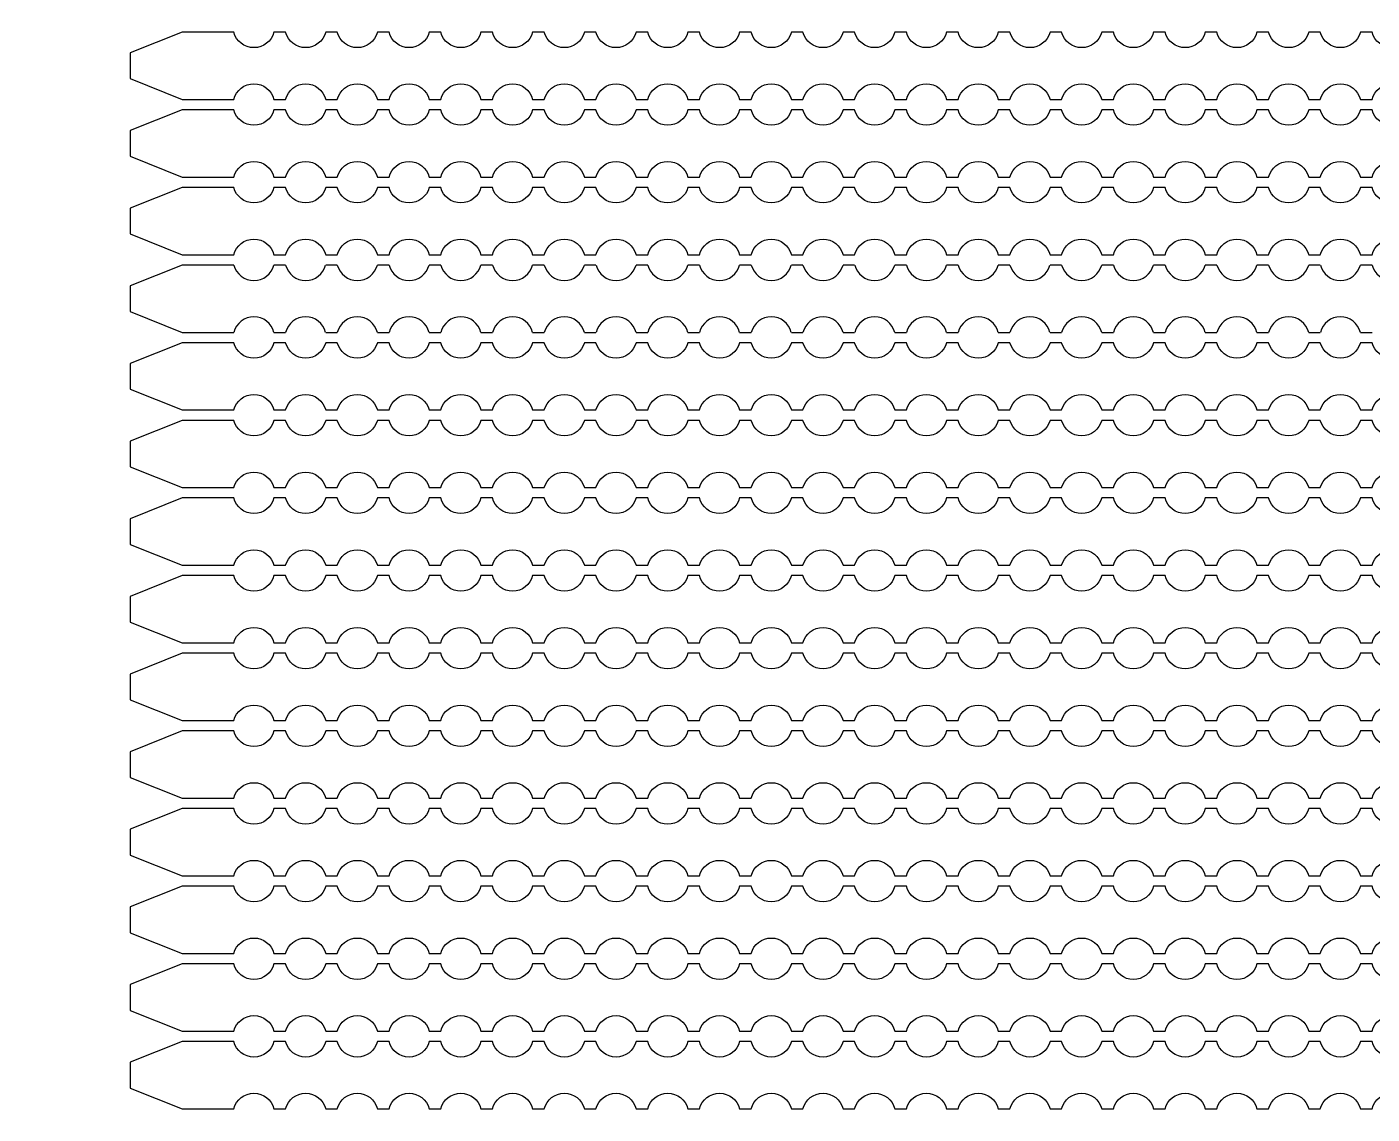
# Model space of a CAD drawing. Extents: x 4056 to 105656, y 4120 to 105720.
# Drawn here: x 55258 to 56558, y 49634 to 50684 of the extents above; entities that cross this region are included whole.
import ezdxf

# ---------------------------------------------------------------- set-up
doc = ezdxf.new("R2010")
doc.units = 13
doc.header["$MEASUREMENT"] = 0
doc.layers.add('Main Layer', color=7, linetype='Continuous', lineweight=0)

msp = doc.modelspace()

# ---------------------------------------------------------------- linework, layer by layer
for p, q in [((55407.7, 50453.9), (55357.7, 50433.9)), ((55457.7, 50453.9), (55407.7, 50453.9)), ((55407.7, 50453.9), (55407.7, 50453.9)), ((55507.7, 50453.9), (55496.5, 50453.9)), ((55557.7, 50453.9), (55546.5, 50453.9)), ((55607.7, 50453.9), (55596.5, 50453.9)), ((55657.7, 50453.9), (55646.5, 50453.9)), ((55707.7, 50453.9), (55696.5, 50453.9)), ((55757.7, 50453.9), (55746.5, 50453.9)), ((55807.7, 50453.9), (55796.5, 50453.9)), ((55857.7, 50453.9), (55846.5, 50453.9)), ((55907.7, 50453.9), (55896.5, 50453.9)), ((55957.7, 50453.9), (55946.5, 50453.9)), ((56007.7, 50453.9), (55996.5, 50453.9)), ((56057.7, 50453.9), (56046.5, 50453.9)), ((56107.7, 50453.9), (56096.5, 50453.9)), ((56157.7, 50453.9), (56146.5, 50453.9)), ((56207.7, 50453.9), (56196.5, 50453.9)), ((56257.7, 50453.9), (56246.5, 50453.9)), ((56307.7, 50453.9), (56296.5, 50453.9)), ((56357.7, 50453.9), (56346.5, 50453.9)), ((56407.7, 50453.9), (56396.5, 50453.9)), ((56457.7, 50453.9), (56446.5, 50453.9)), ((56507.7, 50453.9), (56496.5, 50453.9)), ((56557.7, 50453.9), (56546.5, 50453.9)), ((55357.7, 50433.9), (55357.7, 50408.9)), ((55357.7, 50408.9), (55407.7, 50388.9)), ((55407.7, 50388.9), (55457.7, 50388.9)), ((55496.5, 50388.9), (55507.7, 50388.9)), ((55546.5, 50388.9), (55557.7, 50388.9)), ((55596.5, 50388.9), (55607.7, 50388.9)), ((55646.5, 50388.9), (55657.7, 50388.9)), ((55696.5, 50388.9), (55707.7, 50388.9)), ((55746.5, 50388.9), (55757.7, 50388.9)), ((55796.5, 50388.9), (55807.7, 50388.9)), ((55846.5, 50388.9), (55857.7, 50388.9)), ((55896.5, 50388.9), (55907.7, 50388.9)), ((55946.5, 50388.9), (55957.7, 50388.9)), ((55996.5, 50388.9), (56007.7, 50388.9)), ((56046.5, 50388.9), (56057.7, 50388.9)), ((56096.5, 50388.9), (56107.7, 50388.9)), ((56146.5, 50388.9), (56157.7, 50388.9)), ((56196.5, 50388.9), (56207.7, 50388.9)), ((56246.5, 50388.9), (56257.7, 50388.9)), ((56296.5, 50388.9), (56307.7, 50388.9)), ((56346.5, 50388.9), (56357.7, 50388.9)), ((56396.5, 50388.9), (56407.7, 50388.9)), ((56446.5, 50388.9), (56457.7, 50388.9)), ((56496.5, 50388.9), (56507.7, 50388.9)), ((56546.5, 50388.9), (56557.7, 50388.9))]:
    msp.add_line(p, q)
for points in [[(56596.5, 50678.9, -0.774597), (56557.7, 50678.9), (56546.5, 50678.9, -0.774597), (56507.7, 50678.9), (56496.5, 50678.9, -0.774597), (56457.7, 50678.9), (56446.5, 50678.9, -0.774597), (56407.7, 50678.9), (56396.5, 50678.9, -0.774597), (56357.7, 50678.9), (56346.5, 50678.9, -0.774597), (56307.7, 50678.9), (56296.5, 50678.9, -0.774597), (56257.7, 50678.9), (56246.5, 50678.9, -0.774597), (56207.7, 50678.9), (56196.5, 50678.9, -0.774597), (56157.7, 50678.9), (56146.5, 50678.9, -0.774597), (56107.7, 50678.9), (56096.5, 50678.9, -0.774597), (56057.7, 50678.9), (56046.5, 50678.9, -0.774597), (56007.7, 50678.9), (55996.5, 50678.9, -0.774597), (55957.7, 50678.9), (55946.5, 50678.9, -0.774597), (55907.7, 50678.9), (55896.5, 50678.9, -0.774597), (55857.7, 50678.9), (55846.5, 50678.9, -0.774597), (55807.7, 50678.9), (55796.5, 50678.9, -0.774597), (55757.7, 50678.9), (55746.5, 50678.9, -0.774597), (55707.7, 50678.9), (55696.5, 50678.9, -0.774597), (55657.7, 50678.9), (55646.5, 50678.9, -0.774597), (55607.7, 50678.9), (55596.5, 50678.9, -0.774597), (55557.7, 50678.9), (55546.5, 50678.9, -0.774597), (55507.7, 50678.9), (55496.5, 50678.9, -0.774597), (55457.7, 50678.9), (55407.7, 50678.9), (55407.7, 50678.9), (55357.7, 50658.9), (55357.7, 50633.9), (55407.7, 50613.9), (55457.7, 50613.9, -0.774597), (55496.5, 50613.9), (55507.7, 50613.9, -0.774597), (55546.5, 50613.9), (55557.7, 50613.9, -0.774597), (55596.5, 50613.9), (55607.7, 50613.9, -0.774597), (55646.5, 50613.9), (55657.7, 50613.9, -0.774597), (55696.5, 50613.9), (55707.7, 50613.9, -0.774597), (55746.5, 50613.9), (55757.7, 50613.9, -0.774597), (55796.5, 50613.9), (55807.7, 50613.9, -0.774597), (55846.5, 50613.9), (55857.7, 50613.9, -0.774597), (55896.5, 50613.9), (55907.7, 50613.9, -0.774597), (55946.5, 50613.9), (55957.7, 50613.9, -0.774597), (55996.5, 50613.9), (56007.7, 50613.9, -0.774597), (56046.5, 50613.9), (56057.7, 50613.9, -0.774597), (56096.5, 50613.9), (56107.7, 50613.9, -0.774597), (56146.5, 50613.9), (56157.7, 50613.9, -0.774597), (56196.5, 50613.9), (56207.7, 50613.9, -0.774597), (56246.5, 50613.9), (56257.7, 50613.9, -0.774597), (56296.5, 50613.9), (56307.7, 50613.9, -0.774597), (56346.5, 50613.9), (56357.7, 50613.9, -0.774597), (56396.5, 50613.9), (56407.7, 50613.9, -0.774597), (56446.5, 50613.9), (56457.7, 50613.9, -0.774597), (56496.5, 50613.9), (56507.7, 50613.9, -0.774597), (56546.5, 50613.9), (56557.7, 50613.9, -0.774597), (56596.5, 50613.9)], [(56596.5, 50603.9, -0.774597), (56557.7, 50603.9), (56546.5, 50603.9, -0.774597), (56507.7, 50603.9), (56496.5, 50603.9, -0.774597), (56457.7, 50603.9), (56446.5, 50603.9, -0.774597), (56407.7, 50603.9), (56396.5, 50603.9, -0.774597), (56357.7, 50603.9), (56346.5, 50603.9, -0.774597), (56307.7, 50603.9), (56296.5, 50603.9, -0.774597), (56257.7, 50603.9), (56246.5, 50603.9, -0.774597), (56207.7, 50603.9), (56196.5, 50603.9, -0.774597), (56157.7, 50603.9), (56146.5, 50603.9, -0.774597), (56107.7, 50603.9), (56096.5, 50603.9, -0.774597), (56057.7, 50603.9), (56046.5, 50603.9, -0.774597), (56007.7, 50603.9), (55996.5, 50603.9, -0.774597), (55957.7, 50603.9), (55946.5, 50603.9, -0.774597), (55907.7, 50603.9), (55896.5, 50603.9, -0.774597), (55857.7, 50603.9), (55846.5, 50603.9, -0.774597), (55807.7, 50603.9), (55796.5, 50603.9, -0.774597), (55757.7, 50603.9), (55746.5, 50603.9, -0.774597), (55707.7, 50603.9), (55696.5, 50603.9, -0.774597), (55657.7, 50603.9), (55646.5, 50603.9, -0.774597), (55607.7, 50603.9), (55596.5, 50603.9, -0.774597), (55557.7, 50603.9), (55546.5, 50603.9, -0.774597), (55507.7, 50603.9), (55496.5, 50603.9, -0.774597), (55457.7, 50603.9), (55407.7, 50603.9), (55407.7, 50603.9), (55357.7, 50583.9), (55357.7, 50558.9), (55407.7, 50538.9), (55457.7, 50538.9, -0.774597), (55496.5, 50538.9), (55507.7, 50538.9, -0.774597), (55546.5, 50538.9), (55557.7, 50538.9, -0.774597), (55596.5, 50538.9), (55607.7, 50538.9, -0.774597), (55646.5, 50538.9), (55657.7, 50538.9, -0.774597), (55696.5, 50538.9), (55707.7, 50538.9, -0.774597), (55746.5, 50538.9), (55757.7, 50538.9, -0.774597), (55796.5, 50538.9), (55807.7, 50538.9, -0.774597), (55846.5, 50538.9), (55857.7, 50538.9, -0.774597), (55896.5, 50538.9), (55907.7, 50538.9, -0.774597), (55946.5, 50538.9), (55957.7, 50538.9, -0.774597), (55996.5, 50538.9), (56007.7, 50538.9, -0.774597), (56046.5, 50538.9), (56057.7, 50538.9, -0.774597), (56096.5, 50538.9), (56107.7, 50538.9, -0.774597), (56146.5, 50538.9), (56157.7, 50538.9, -0.774597), (56196.5, 50538.9), (56207.7, 50538.9, -0.774597), (56246.5, 50538.9), (56257.7, 50538.9, -0.774597), (56296.5, 50538.9), (56307.7, 50538.9, -0.774597), (56346.5, 50538.9), (56357.7, 50538.9, -0.774597), (56396.5, 50538.9), (56407.7, 50538.9, -0.774597), (56446.5, 50538.9), (56457.7, 50538.9, -0.774597), (56496.5, 50538.9), (56507.7, 50538.9, -0.774597), (56546.5, 50538.9), (56557.7, 50538.9, -0.774597), (56596.5, 50538.9)], [(56596.5, 50528.9, -0.774597), (56557.7, 50528.9), (56546.5, 50528.9, -0.774597), (56507.7, 50528.9), (56496.5, 50528.9, -0.774597), (56457.7, 50528.9), (56446.5, 50528.9, -0.774597), (56407.7, 50528.9), (56396.5, 50528.9, -0.774597), (56357.7, 50528.9), (56346.5, 50528.9, -0.774597), (56307.7, 50528.9), (56296.5, 50528.9, -0.774597), (56257.7, 50528.9), (56246.5, 50528.9, -0.774597), (56207.7, 50528.9), (56196.5, 50528.9, -0.774597), (56157.7, 50528.9), (56146.5, 50528.9, -0.774597), (56107.7, 50528.9), (56096.5, 50528.9, -0.774597), (56057.7, 50528.9), (56046.5, 50528.9, -0.774597), (56007.7, 50528.9), (55996.5, 50528.9, -0.774597), (55957.7, 50528.9), (55946.5, 50528.9, -0.774597), (55907.7, 50528.9), (55896.5, 50528.9, -0.774597), (55857.7, 50528.9), (55846.5, 50528.9, -0.774597), (55807.7, 50528.9), (55796.5, 50528.9, -0.774597), (55757.7, 50528.9), (55746.5, 50528.9, -0.774597), (55707.7, 50528.9), (55696.5, 50528.9, -0.774597), (55657.7, 50528.9), (55646.5, 50528.9, -0.774597), (55607.7, 50528.9), (55596.5, 50528.9, -0.774597), (55557.7, 50528.9), (55546.5, 50528.9, -0.774597), (55507.7, 50528.9), (55496.5, 50528.9, -0.774597), (55457.7, 50528.9), (55407.7, 50528.9), (55407.7, 50528.9), (55357.7, 50508.9), (55357.7, 50483.9), (55407.7, 50463.9), (55457.7, 50463.9, -0.774597), (55496.5, 50463.9), (55507.7, 50463.9, -0.774597), (55546.5, 50463.9), (55557.7, 50463.9, -0.774597), (55596.5, 50463.9), (55607.7, 50463.9, -0.774597), (55646.5, 50463.9), (55657.7, 50463.9, -0.774597), (55696.5, 50463.9), (55707.7, 50463.9, -0.774597), (55746.5, 50463.9), (55757.7, 50463.9, -0.774597), (55796.5, 50463.9), (55807.7, 50463.9, -0.774597), (55846.5, 50463.9), (55857.7, 50463.9, -0.774597), (55896.5, 50463.9), (55907.7, 50463.9, -0.774597), (55946.5, 50463.9), (55957.7, 50463.9, -0.774597), (55996.5, 50463.9), (56007.7, 50463.9, -0.774597), (56046.5, 50463.9), (56057.7, 50463.9, -0.774597), (56096.5, 50463.9), (56107.7, 50463.9, -0.774597), (56146.5, 50463.9), (56157.7, 50463.9, -0.774597), (56196.5, 50463.9), (56207.7, 50463.9, -0.774597), (56246.5, 50463.9), (56257.7, 50463.9, -0.774597), (56296.5, 50463.9), (56307.7, 50463.9, -0.774597), (56346.5, 50463.9), (56357.7, 50463.9, -0.774597), (56396.5, 50463.9), (56407.7, 50463.9, -0.774597), (56446.5, 50463.9), (56457.7, 50463.9, -0.774597), (56496.5, 50463.9), (56507.7, 50463.9, -0.774597), (56546.5, 50463.9), (56557.7, 50463.9, -0.774597), (56596.5, 50463.9)], [(56596.5, 50378.9, -0.774597), (56557.7, 50378.9), (56546.5, 50378.9, -0.774597), (56507.7, 50378.9), (56496.5, 50378.9, -0.774597), (56457.7, 50378.9), (56446.5, 50378.9, -0.774597), (56407.7, 50378.9), (56396.5, 50378.9, -0.774597), (56357.7, 50378.9), (56346.5, 50378.9, -0.774597), (56307.7, 50378.9), (56296.5, 50378.9, -0.774597), (56257.7, 50378.9), (56246.5, 50378.9, -0.774597), (56207.7, 50378.9), (56196.5, 50378.9, -0.774597), (56157.7, 50378.9), (56146.5, 50378.9, -0.774597), (56107.7, 50378.9), (56096.5, 50378.9, -0.774597), (56057.7, 50378.9), (56046.5, 50378.9, -0.774597), (56007.7, 50378.9), (55996.5, 50378.9, -0.774597), (55957.7, 50378.9), (55946.5, 50378.9, -0.774597), (55907.7, 50378.9), (55896.5, 50378.9, -0.774597), (55857.7, 50378.9), (55846.5, 50378.9, -0.774597), (55807.7, 50378.9), (55796.5, 50378.9, -0.774597), (55757.7, 50378.9), (55746.5, 50378.9, -0.774597), (55707.7, 50378.9), (55696.5, 50378.9, -0.774597), (55657.7, 50378.9), (55646.5, 50378.9, -0.774597), (55607.7, 50378.9), (55596.5, 50378.9, -0.774597), (55557.7, 50378.9), (55546.5, 50378.9, -0.774597), (55507.7, 50378.9), (55496.5, 50378.9, -0.774597), (55457.7, 50378.9), (55407.7, 50378.9), (55407.7, 50378.9), (55357.7, 50358.9), (55357.7, 50333.9), (55407.7, 50313.9), (55457.7, 50313.9, -0.774597), (55496.5, 50313.9), (55507.7, 50313.9, -0.774597), (55546.5, 50313.9), (55557.7, 50313.9, -0.774597), (55596.5, 50313.9), (55607.7, 50313.9, -0.774597), (55646.5, 50313.9), (55657.7, 50313.9, -0.774597), (55696.5, 50313.9), (55707.7, 50313.9, -0.774597), (55746.5, 50313.9), (55757.7, 50313.9, -0.774597), (55796.5, 50313.9), (55807.7, 50313.9, -0.774597), (55846.5, 50313.9), (55857.7, 50313.9, -0.774597), (55896.5, 50313.9), (55907.7, 50313.9, -0.774597), (55946.5, 50313.9), (55957.7, 50313.9, -0.774597), (55996.5, 50313.9), (56007.7, 50313.9, -0.774597), (56046.5, 50313.9), (56057.7, 50313.9, -0.774597), (56096.5, 50313.9), (56107.7, 50313.9, -0.774597), (56146.5, 50313.9), (56157.7, 50313.9, -0.774597), (56196.5, 50313.9), (56207.7, 50313.9, -0.774597), (56246.5, 50313.9), (56257.7, 50313.9, -0.774597), (56296.5, 50313.9), (56307.7, 50313.9, -0.774597), (56346.5, 50313.9), (56357.7, 50313.9, -0.774597), (56396.5, 50313.9), (56407.7, 50313.9, -0.774597), (56446.5, 50313.9), (56457.7, 50313.9, -0.774597), (56496.5, 50313.9), (56507.7, 50313.9, -0.774597), (56546.5, 50313.9), (56557.7, 50313.9, -0.774597), (56596.5, 50313.9)], [(56596.5, 50303.9, -0.774597), (56557.7, 50303.9), (56546.5, 50303.9, -0.774597), (56507.7, 50303.9), (56496.5, 50303.9, -0.774597), (56457.7, 50303.9), (56446.5, 50303.9, -0.774597), (56407.7, 50303.9), (56396.5, 50303.9, -0.774597), (56357.7, 50303.9), (56346.5, 50303.9, -0.774597), (56307.7, 50303.9), (56296.5, 50303.9, -0.774597), (56257.7, 50303.9), (56246.5, 50303.9, -0.774597), (56207.7, 50303.9), (56196.5, 50303.9, -0.774597), (56157.7, 50303.9), (56146.5, 50303.9, -0.774597), (56107.7, 50303.9), (56096.5, 50303.9, -0.774597), (56057.7, 50303.9), (56046.5, 50303.9, -0.774597), (56007.7, 50303.9), (55996.5, 50303.9, -0.774597), (55957.7, 50303.9), (55946.5, 50303.9, -0.774597), (55907.7, 50303.9), (55896.5, 50303.9, -0.774597), (55857.7, 50303.9), (55846.5, 50303.9, -0.774597), (55807.7, 50303.9), (55796.5, 50303.9, -0.774597), (55757.7, 50303.9), (55746.5, 50303.9, -0.774597), (55707.7, 50303.9), (55696.5, 50303.9, -0.774597), (55657.7, 50303.9), (55646.5, 50303.9, -0.774597), (55607.7, 50303.9), (55596.5, 50303.9, -0.774597), (55557.7, 50303.9), (55546.5, 50303.9, -0.774597), (55507.7, 50303.9), (55496.5, 50303.9, -0.774597), (55457.7, 50303.9), (55407.7, 50303.9), (55407.7, 50303.9), (55357.7, 50283.9), (55357.7, 50258.9), (55407.7, 50238.9), (55457.7, 50238.9, -0.774597), (55496.5, 50238.9), (55507.7, 50238.9, -0.774597), (55546.5, 50238.9), (55557.7, 50238.9, -0.774597), (55596.5, 50238.9), (55607.7, 50238.9, -0.774597), (55646.5, 50238.9), (55657.7, 50238.9, -0.774597), (55696.5, 50238.9), (55707.7, 50238.9, -0.774597), (55746.5, 50238.9), (55757.7, 50238.9, -0.774597), (55796.5, 50238.9), (55807.7, 50238.9, -0.774597), (55846.5, 50238.9), (55857.7, 50238.9, -0.774597), (55896.5, 50238.9), (55907.7, 50238.9, -0.774597), (55946.5, 50238.9), (55957.7, 50238.9, -0.774597), (55996.5, 50238.9), (56007.7, 50238.9, -0.774597), (56046.5, 50238.9), (56057.7, 50238.9, -0.774597), (56096.5, 50238.9), (56107.7, 50238.9, -0.774597), (56146.5, 50238.9), (56157.7, 50238.9, -0.774597), (56196.5, 50238.9), (56207.7, 50238.9, -0.774597), (56246.5, 50238.9), (56257.7, 50238.9, -0.774597), (56296.5, 50238.9), (56307.7, 50238.9, -0.774597), (56346.5, 50238.9), (56357.7, 50238.9, -0.774597), (56396.5, 50238.9), (56407.7, 50238.9, -0.774597), (56446.5, 50238.9), (56457.7, 50238.9, -0.774597), (56496.5, 50238.9), (56507.7, 50238.9, -0.774597), (56546.5, 50238.9), (56557.7, 50238.9, -0.774597), (56596.5, 50238.9)], [(56596.5, 50228.9, -0.774597), (56557.7, 50228.9), (56546.5, 50228.9, -0.774597), (56507.7, 50228.9), (56496.5, 50228.9, -0.774597), (56457.7, 50228.9), (56446.5, 50228.9, -0.774597), (56407.7, 50228.9), (56396.5, 50228.9, -0.774597), (56357.7, 50228.9), (56346.5, 50228.9, -0.774597), (56307.7, 50228.9), (56296.5, 50228.9, -0.774597), (56257.7, 50228.9), (56246.5, 50228.9, -0.774597), (56207.7, 50228.9), (56196.5, 50228.9, -0.774597), (56157.7, 50228.9), (56146.5, 50228.9, -0.774597), (56107.7, 50228.9), (56096.5, 50228.9, -0.774597), (56057.7, 50228.9), (56046.5, 50228.9, -0.774597), (56007.7, 50228.9), (55996.5, 50228.9, -0.774597), (55957.7, 50228.9), (55946.5, 50228.9, -0.774597), (55907.7, 50228.9), (55896.5, 50228.9, -0.774597), (55857.7, 50228.9), (55846.5, 50228.9, -0.774597), (55807.7, 50228.9), (55796.5, 50228.9, -0.774597), (55757.7, 50228.9), (55746.5, 50228.9, -0.774597), (55707.7, 50228.9), (55696.5, 50228.9, -0.774597), (55657.7, 50228.9), (55646.5, 50228.9, -0.774597), (55607.7, 50228.9), (55596.5, 50228.9, -0.774597), (55557.7, 50228.9), (55546.5, 50228.9, -0.774597), (55507.7, 50228.9), (55496.5, 50228.9, -0.774597), (55457.7, 50228.9), (55407.7, 50228.9), (55407.7, 50228.9), (55357.7, 50208.9), (55357.7, 50183.9), (55407.7, 50163.9), (55457.7, 50163.9, -0.774597), (55496.5, 50163.9), (55507.7, 50163.9, -0.774597), (55546.5, 50163.9), (55557.7, 50163.9, -0.774597), (55596.5, 50163.9), (55607.7, 50163.9, -0.774597), (55646.5, 50163.9), (55657.7, 50163.9, -0.774597), (55696.5, 50163.9), (55707.7, 50163.9, -0.774597), (55746.5, 50163.9), (55757.7, 50163.9, -0.774597), (55796.5, 50163.9), (55807.7, 50163.9, -0.774597), (55846.5, 50163.9), (55857.7, 50163.9, -0.774597), (55896.5, 50163.9), (55907.7, 50163.9, -0.774597), (55946.5, 50163.9), (55957.7, 50163.9, -0.774597), (55996.5, 50163.9), (56007.7, 50163.9, -0.774597), (56046.5, 50163.9), (56057.7, 50163.9, -0.774597), (56096.5, 50163.9), (56107.7, 50163.9, -0.774597), (56146.5, 50163.9), (56157.7, 50163.9, -0.774597), (56196.5, 50163.9), (56207.7, 50163.9, -0.774597), (56246.5, 50163.9), (56257.7, 50163.9, -0.774597), (56296.5, 50163.9), (56307.7, 50163.9, -0.774597), (56346.5, 50163.9), (56357.7, 50163.9, -0.774597), (56396.5, 50163.9), (56407.7, 50163.9, -0.774597), (56446.5, 50163.9), (56457.7, 50163.9, -0.774597), (56496.5, 50163.9), (56507.7, 50163.9, -0.774597), (56546.5, 50163.9), (56557.7, 50163.9, -0.774597), (56596.5, 50163.9)], [(56596.5, 50153.9, -0.774597), (56557.7, 50153.9), (56546.5, 50153.9, -0.774597), (56507.7, 50153.9), (56496.5, 50153.9, -0.774597), (56457.7, 50153.9), (56446.5, 50153.9, -0.774597), (56407.7, 50153.9), (56396.5, 50153.9, -0.774597), (56357.7, 50153.9), (56346.5, 50153.9, -0.774597), (56307.7, 50153.9), (56296.5, 50153.9, -0.774597), (56257.7, 50153.9), (56246.5, 50153.9, -0.774597), (56207.7, 50153.9), (56196.5, 50153.9, -0.774597), (56157.7, 50153.9), (56146.5, 50153.9, -0.774597), (56107.7, 50153.9), (56096.5, 50153.9, -0.774597), (56057.7, 50153.9), (56046.5, 50153.9, -0.774597), (56007.7, 50153.9), (55996.5, 50153.9, -0.774597), (55957.7, 50153.9), (55946.5, 50153.9, -0.774597), (55907.7, 50153.9), (55896.5, 50153.9, -0.774597), (55857.7, 50153.9), (55846.5, 50153.9, -0.774597), (55807.7, 50153.9), (55796.5, 50153.9, -0.774597), (55757.7, 50153.9), (55746.5, 50153.9, -0.774597), (55707.7, 50153.9), (55696.5, 50153.9, -0.774597), (55657.7, 50153.9), (55646.5, 50153.9, -0.774597), (55607.7, 50153.9), (55596.5, 50153.9, -0.774597), (55557.7, 50153.9), (55546.5, 50153.9, -0.774597), (55507.7, 50153.9), (55496.5, 50153.9, -0.774597), (55457.7, 50153.9), (55407.7, 50153.9), (55407.7, 50153.9), (55357.7, 50133.9), (55357.7, 50108.9), (55407.7, 50088.9), (55457.7, 50088.9, -0.774597), (55496.5, 50088.9), (55507.7, 50088.9, -0.774597), (55546.5, 50088.9), (55557.7, 50088.9, -0.774597), (55596.5, 50088.9), (55607.7, 50088.9, -0.774597), (55646.5, 50088.9), (55657.7, 50088.9, -0.774597), (55696.5, 50088.9), (55707.7, 50088.9, -0.774597), (55746.5, 50088.9), (55757.7, 50088.9, -0.774597), (55796.5, 50088.9), (55807.7, 50088.9, -0.774597), (55846.5, 50088.9), (55857.7, 50088.9, -0.774597), (55896.5, 50088.9), (55907.7, 50088.9, -0.774597), (55946.5, 50088.9), (55957.7, 50088.9, -0.774597), (55996.5, 50088.9), (56007.7, 50088.9, -0.774597), (56046.5, 50088.9), (56057.7, 50088.9, -0.774597), (56096.5, 50088.9), (56107.7, 50088.9, -0.774597), (56146.5, 50088.9), (56157.7, 50088.9, -0.774597), (56196.5, 50088.9), (56207.7, 50088.9, -0.774597), (56246.5, 50088.9), (56257.7, 50088.9, -0.774597), (56296.5, 50088.9), (56307.7, 50088.9, -0.774597), (56346.5, 50088.9), (56357.7, 50088.9, -0.774597), (56396.5, 50088.9), (56407.7, 50088.9, -0.774597), (56446.5, 50088.9), (56457.7, 50088.9, -0.774597), (56496.5, 50088.9), (56507.7, 50088.9, -0.774597), (56546.5, 50088.9), (56557.7, 50088.9, -0.774597), (56596.5, 50088.9)], [(56596.5, 50078.9, -0.774597), (56557.7, 50078.9), (56546.5, 50078.9, -0.774597), (56507.7, 50078.9), (56496.5, 50078.9, -0.774597), (56457.7, 50078.9), (56446.5, 50078.9, -0.774597), (56407.7, 50078.9), (56396.5, 50078.9, -0.774597), (56357.7, 50078.9), (56346.5, 50078.9, -0.774597), (56307.7, 50078.9), (56296.5, 50078.9, -0.774597), (56257.7, 50078.9), (56246.5, 50078.9, -0.774597), (56207.7, 50078.9), (56196.5, 50078.9, -0.774597), (56157.7, 50078.9), (56146.5, 50078.9, -0.774597), (56107.7, 50078.9), (56096.5, 50078.9, -0.774597), (56057.7, 50078.9), (56046.5, 50078.9, -0.774597), (56007.7, 50078.9), (55996.5, 50078.9, -0.774597), (55957.7, 50078.9), (55946.5, 50078.9, -0.774597), (55907.7, 50078.9), (55896.5, 50078.9, -0.774597), (55857.7, 50078.9), (55846.5, 50078.9, -0.774597), (55807.7, 50078.9), (55796.5, 50078.9, -0.774597), (55757.7, 50078.9), (55746.5, 50078.9, -0.774597), (55707.7, 50078.9), (55696.5, 50078.9, -0.774597), (55657.7, 50078.9), (55646.5, 50078.9, -0.774597), (55607.7, 50078.9), (55596.5, 50078.9, -0.774597), (55557.7, 50078.9), (55546.5, 50078.9, -0.774597), (55507.7, 50078.9), (55496.5, 50078.9, -0.774597), (55457.7, 50078.9), (55407.7, 50078.9), (55407.7, 50078.9), (55357.7, 50058.9), (55357.7, 50033.9), (55407.7, 50013.9), (55457.7, 50013.9, -0.774597), (55496.5, 50013.9), (55507.7, 50013.9, -0.774597), (55546.5, 50013.9), (55557.7, 50013.9, -0.774597), (55596.5, 50013.9), (55607.7, 50013.9, -0.774597), (55646.5, 50013.9), (55657.7, 50013.9, -0.774597), (55696.5, 50013.9), (55707.7, 50013.9, -0.774597), (55746.5, 50013.9), (55757.7, 50013.9, -0.774597), (55796.5, 50013.9), (55807.7, 50013.9, -0.774597), (55846.5, 50013.9), (55857.7, 50013.9, -0.774597), (55896.5, 50013.9), (55907.7, 50013.9, -0.774597), (55946.5, 50013.9), (55957.7, 50013.9, -0.774597), (55996.5, 50013.9), (56007.7, 50013.9, -0.774597), (56046.5, 50013.9), (56057.7, 50013.9, -0.774597), (56096.5, 50013.9), (56107.7, 50013.9, -0.774597), (56146.5, 50013.9), (56157.7, 50013.9, -0.774597), (56196.5, 50013.9), (56207.7, 50013.9, -0.774597), (56246.5, 50013.9), (56257.7, 50013.9, -0.774597), (56296.5, 50013.9), (56307.7, 50013.9, -0.774597), (56346.5, 50013.9), (56357.7, 50013.9, -0.774597), (56396.5, 50013.9), (56407.7, 50013.9, -0.774597), (56446.5, 50013.9), (56457.7, 50013.9, -0.774597), (56496.5, 50013.9), (56507.7, 50013.9, -0.774597), (56546.5, 50013.9), (56557.7, 50013.9, -0.774597), (56596.5, 50013.9)], [(56596.5, 50003.9, -0.774597), (56557.7, 50003.9), (56546.5, 50003.9, -0.774597), (56507.7, 50003.9), (56496.5, 50003.9, -0.774597), (56457.7, 50003.9), (56446.5, 50003.9, -0.774597), (56407.7, 50003.9), (56396.5, 50003.9, -0.774597), (56357.7, 50003.9), (56346.5, 50003.9, -0.774597), (56307.7, 50003.9), (56296.5, 50003.9, -0.774597), (56257.7, 50003.9), (56246.5, 50003.9, -0.774597), (56207.7, 50003.9), (56196.5, 50003.9, -0.774597), (56157.7, 50003.9), (56146.5, 50003.9, -0.774597), (56107.7, 50003.9), (56096.5, 50003.9, -0.774597), (56057.7, 50003.9), (56046.5, 50003.9, -0.774597), (56007.7, 50003.9), (55996.5, 50003.9, -0.774597), (55957.7, 50003.9), (55946.5, 50003.9, -0.774597), (55907.7, 50003.9), (55896.5, 50003.9, -0.774597), (55857.7, 50003.9), (55846.5, 50003.9, -0.774597), (55807.7, 50003.9), (55796.5, 50003.9, -0.774597), (55757.7, 50003.9), (55746.5, 50003.9, -0.774597), (55707.7, 50003.9), (55696.5, 50003.9, -0.774597), (55657.7, 50003.9), (55646.5, 50003.9, -0.774597), (55607.7, 50003.9), (55596.5, 50003.9, -0.774597), (55557.7, 50003.9), (55546.5, 50003.9, -0.774597), (55507.7, 50003.9), (55496.5, 50003.9, -0.774597), (55457.7, 50003.9), (55407.7, 50003.9), (55407.7, 50003.9), (55357.7, 49983.9), (55357.7, 49958.9), (55407.7, 49938.9), (55457.7, 49938.9, -0.774597), (55496.5, 49938.9), (55507.7, 49938.9, -0.774597), (55546.5, 49938.9), (55557.7, 49938.9, -0.774597), (55596.5, 49938.9), (55607.7, 49938.9, -0.774597), (55646.5, 49938.9), (55657.7, 49938.9, -0.774597), (55696.5, 49938.9), (55707.7, 49938.9, -0.774597), (55746.5, 49938.9), (55757.7, 49938.9, -0.774597), (55796.5, 49938.9), (55807.7, 49938.9, -0.774597), (55846.5, 49938.9), (55857.7, 49938.9, -0.774597), (55896.5, 49938.9), (55907.7, 49938.9, -0.774597), (55946.5, 49938.9), (55957.7, 49938.9, -0.774597), (55996.5, 49938.9), (56007.7, 49938.9, -0.774597), (56046.5, 49938.9), (56057.7, 49938.9, -0.774597), (56096.5, 49938.9), (56107.7, 49938.9, -0.774597), (56146.5, 49938.9), (56157.7, 49938.9, -0.774597), (56196.5, 49938.9), (56207.7, 49938.9, -0.774597), (56246.5, 49938.9), (56257.7, 49938.9, -0.774597), (56296.5, 49938.9), (56307.7, 49938.9, -0.774597), (56346.5, 49938.9), (56357.7, 49938.9, -0.774597), (56396.5, 49938.9), (56407.7, 49938.9, -0.774597), (56446.5, 49938.9), (56457.7, 49938.9, -0.774597), (56496.5, 49938.9), (56507.7, 49938.9, -0.774597), (56546.5, 49938.9), (56557.7, 49938.9, -0.774597), (56596.5, 49938.9)], [(56596.5, 49928.9, -0.774597), (56557.7, 49928.9), (56546.5, 49928.9, -0.774597), (56507.7, 49928.9), (56496.5, 49928.9, -0.774597), (56457.7, 49928.9), (56446.5, 49928.9, -0.774597), (56407.7, 49928.9), (56396.5, 49928.9, -0.774597), (56357.7, 49928.9), (56346.5, 49928.9, -0.774597), (56307.7, 49928.9), (56296.5, 49928.9, -0.774597), (56257.7, 49928.9), (56246.5, 49928.9, -0.774597), (56207.7, 49928.9), (56196.5, 49928.9, -0.774597), (56157.7, 49928.9), (56146.5, 49928.9, -0.774597), (56107.7, 49928.9), (56096.5, 49928.9, -0.774597), (56057.7, 49928.9), (56046.5, 49928.9, -0.774597), (56007.7, 49928.9), (55996.5, 49928.9, -0.774597), (55957.7, 49928.9), (55946.5, 49928.9, -0.774597), (55907.7, 49928.9), (55896.5, 49928.9, -0.774597), (55857.7, 49928.9), (55846.5, 49928.9, -0.774597), (55807.7, 49928.9), (55796.5, 49928.9, -0.774597), (55757.7, 49928.9), (55746.5, 49928.9, -0.774597), (55707.7, 49928.9), (55696.5, 49928.9, -0.774597), (55657.7, 49928.9), (55646.5, 49928.9, -0.774597), (55607.7, 49928.9), (55596.5, 49928.9, -0.774597), (55557.7, 49928.9), (55546.5, 49928.9, -0.774597), (55507.7, 49928.9), (55496.5, 49928.9, -0.774597), (55457.7, 49928.9), (55407.7, 49928.9), (55407.7, 49928.9), (55357.7, 49908.9), (55357.7, 49883.9), (55407.7, 49863.9), (55457.7, 49863.9, -0.774597), (55496.5, 49863.9), (55507.7, 49863.9, -0.774597), (55546.5, 49863.9), (55557.7, 49863.9, -0.774597), (55596.5, 49863.9), (55607.7, 49863.9, -0.774597), (55646.5, 49863.9), (55657.7, 49863.9, -0.774597), (55696.5, 49863.9), (55707.7, 49863.9, -0.774597), (55746.5, 49863.9), (55757.7, 49863.9, -0.774597), (55796.5, 49863.9), (55807.7, 49863.9, -0.774597), (55846.5, 49863.9), (55857.7, 49863.9, -0.774597), (55896.5, 49863.9), (55907.7, 49863.9, -0.774597), (55946.5, 49863.9), (55957.7, 49863.9, -0.774597), (55996.5, 49863.9), (56007.7, 49863.9, -0.774597), (56046.5, 49863.9), (56057.7, 49863.9, -0.774597), (56096.5, 49863.9), (56107.7, 49863.9, -0.774597), (56146.5, 49863.9), (56157.7, 49863.9, -0.774597), (56196.5, 49863.9), (56207.7, 49863.9, -0.774597), (56246.5, 49863.9), (56257.7, 49863.9, -0.774597), (56296.5, 49863.9), (56307.7, 49863.9, -0.774597), (56346.5, 49863.9), (56357.7, 49863.9, -0.774597), (56396.5, 49863.9), (56407.7, 49863.9, -0.774597), (56446.5, 49863.9), (56457.7, 49863.9, -0.774597), (56496.5, 49863.9), (56507.7, 49863.9, -0.774597), (56546.5, 49863.9), (56557.7, 49863.9, -0.774597), (56596.5, 49863.9)], [(56596.5, 49853.9, -0.774597), (56557.7, 49853.9), (56546.5, 49853.9, -0.774597), (56507.7, 49853.9), (56496.5, 49853.9, -0.774597), (56457.7, 49853.9), (56446.5, 49853.9, -0.774597), (56407.7, 49853.9), (56396.5, 49853.9, -0.774597), (56357.7, 49853.9), (56346.5, 49853.9, -0.774597), (56307.7, 49853.9), (56296.5, 49853.9, -0.774597), (56257.7, 49853.9), (56246.5, 49853.9, -0.774597), (56207.7, 49853.9), (56196.5, 49853.9, -0.774597), (56157.7, 49853.9), (56146.5, 49853.9, -0.774597), (56107.7, 49853.9), (56096.5, 49853.9, -0.774597), (56057.7, 49853.9), (56046.5, 49853.9, -0.774597), (56007.7, 49853.9), (55996.5, 49853.9, -0.774597), (55957.7, 49853.9), (55946.5, 49853.9, -0.774597), (55907.7, 49853.9), (55896.5, 49853.9, -0.774597), (55857.7, 49853.9), (55846.5, 49853.9, -0.774597), (55807.7, 49853.9), (55796.5, 49853.9, -0.774597), (55757.7, 49853.9), (55746.5, 49853.9, -0.774597), (55707.7, 49853.9), (55696.5, 49853.9, -0.774597), (55657.7, 49853.9), (55646.5, 49853.9, -0.774597), (55607.7, 49853.9), (55596.5, 49853.9, -0.774597), (55557.7, 49853.9), (55546.5, 49853.9, -0.774597), (55507.7, 49853.9), (55496.5, 49853.9, -0.774597), (55457.7, 49853.9), (55407.7, 49853.9), (55407.7, 49853.9), (55357.7, 49833.9), (55357.7, 49808.9), (55407.7, 49788.9), (55457.7, 49788.9, -0.774597), (55496.5, 49788.9), (55507.7, 49788.9, -0.774597), (55546.5, 49788.9), (55557.7, 49788.9, -0.774597), (55596.5, 49788.9), (55607.7, 49788.9, -0.774597), (55646.5, 49788.9), (55657.7, 49788.9, -0.774597), (55696.5, 49788.9), (55707.7, 49788.9, -0.774597), (55746.5, 49788.9), (55757.7, 49788.9, -0.774597), (55796.5, 49788.9), (55807.7, 49788.9, -0.774597), (55846.5, 49788.9), (55857.7, 49788.9, -0.774597), (55896.5, 49788.9), (55907.7, 49788.9, -0.774597), (55946.5, 49788.9), (55957.7, 49788.9, -0.774597), (55996.5, 49788.9), (56007.7, 49788.9, -0.774597), (56046.5, 49788.9), (56057.7, 49788.9, -0.774597), (56096.5, 49788.9), (56107.7, 49788.9, -0.774597), (56146.5, 49788.9), (56157.7, 49788.9, -0.774597), (56196.5, 49788.9), (56207.7, 49788.9, -0.774597), (56246.5, 49788.9), (56257.7, 49788.9, -0.774597), (56296.5, 49788.9), (56307.7, 49788.9, -0.774597), (56346.5, 49788.9), (56357.7, 49788.9, -0.774597), (56396.5, 49788.9), (56407.7, 49788.9, -0.774597), (56446.5, 49788.9), (56457.7, 49788.9, -0.774597), (56496.5, 49788.9), (56507.7, 49788.9, -0.774597), (56546.5, 49788.9), (56557.7, 49788.9, -0.774597), (56596.5, 49788.9)], [(56596.5, 49778.9, -0.774597), (56557.7, 49778.9), (56546.5, 49778.9, -0.774597), (56507.7, 49778.9), (56496.5, 49778.9, -0.774597), (56457.7, 49778.9), (56446.5, 49778.9, -0.774597), (56407.7, 49778.9), (56396.5, 49778.9, -0.774597), (56357.7, 49778.9), (56346.5, 49778.9, -0.774597), (56307.7, 49778.9), (56296.5, 49778.9, -0.774597), (56257.7, 49778.9), (56246.5, 49778.9, -0.774597), (56207.7, 49778.9), (56196.5, 49778.9, -0.774597), (56157.7, 49778.9), (56146.5, 49778.9, -0.774597), (56107.7, 49778.9), (56096.5, 49778.9, -0.774597), (56057.7, 49778.9), (56046.5, 49778.9, -0.774597), (56007.7, 49778.9), (55996.5, 49778.9, -0.774597), (55957.7, 49778.9), (55946.5, 49778.9, -0.774597), (55907.7, 49778.9), (55896.5, 49778.9, -0.774597), (55857.7, 49778.9), (55846.5, 49778.9, -0.774597), (55807.7, 49778.9), (55796.5, 49778.9, -0.774597), (55757.7, 49778.9), (55746.5, 49778.9, -0.774597), (55707.7, 49778.9), (55696.5, 49778.9, -0.774597), (55657.7, 49778.9), (55646.5, 49778.9, -0.774597), (55607.7, 49778.9), (55596.5, 49778.9, -0.774597), (55557.7, 49778.9), (55546.5, 49778.9, -0.774597), (55507.7, 49778.9), (55496.5, 49778.9, -0.774597), (55457.7, 49778.9), (55407.7, 49778.9), (55407.7, 49778.9), (55357.7, 49758.9), (55357.7, 49733.9), (55407.7, 49713.9), (55457.7, 49713.9, -0.774597), (55496.5, 49713.9), (55507.7, 49713.9, -0.774597), (55546.5, 49713.9), (55557.7, 49713.9, -0.774597), (55596.5, 49713.9), (55607.7, 49713.9, -0.774597), (55646.5, 49713.9), (55657.7, 49713.9, -0.774597), (55696.5, 49713.9), (55707.7, 49713.9, -0.774597), (55746.5, 49713.9), (55757.7, 49713.9, -0.774597), (55796.5, 49713.9), (55807.7, 49713.9, -0.774597), (55846.5, 49713.9), (55857.7, 49713.9, -0.774597), (55896.5, 49713.9), (55907.7, 49713.9, -0.774597), (55946.5, 49713.9), (55957.7, 49713.9, -0.774597), (55996.5, 49713.9), (56007.7, 49713.9, -0.774597), (56046.5, 49713.9), (56057.7, 49713.9, -0.774597), (56096.5, 49713.9), (56107.7, 49713.9, -0.774597), (56146.5, 49713.9), (56157.7, 49713.9, -0.774597), (56196.5, 49713.9), (56207.7, 49713.9, -0.774597), (56246.5, 49713.9), (56257.7, 49713.9, -0.774597), (56296.5, 49713.9), (56307.7, 49713.9, -0.774597), (56346.5, 49713.9), (56357.7, 49713.9, -0.774597), (56396.5, 49713.9), (56407.7, 49713.9, -0.774597), (56446.5, 49713.9), (56457.7, 49713.9, -0.774597), (56496.5, 49713.9), (56507.7, 49713.9, -0.774597), (56546.5, 49713.9), (56557.7, 49713.9, -0.774597), (56596.5, 49713.9)], [(56596.5, 49703.9, -0.774597), (56557.7, 49703.9), (56546.5, 49703.9, -0.774597), (56507.7, 49703.9), (56496.5, 49703.9, -0.774597), (56457.7, 49703.9), (56446.5, 49703.9, -0.774597), (56407.7, 49703.9), (56396.5, 49703.9, -0.774597), (56357.7, 49703.9), (56346.5, 49703.9, -0.774597), (56307.7, 49703.9), (56296.5, 49703.9, -0.774597), (56257.7, 49703.9), (56246.5, 49703.9, -0.774597), (56207.7, 49703.9), (56196.5, 49703.9, -0.774597), (56157.7, 49703.9), (56146.5, 49703.9, -0.774597), (56107.7, 49703.9), (56096.5, 49703.9, -0.774597), (56057.7, 49703.9), (56046.5, 49703.9, -0.774597), (56007.7, 49703.9), (55996.5, 49703.9, -0.774597), (55957.7, 49703.9), (55946.5, 49703.9, -0.774597), (55907.7, 49703.9), (55896.5, 49703.9, -0.774597), (55857.7, 49703.9), (55846.5, 49703.9, -0.774597), (55807.7, 49703.9), (55796.5, 49703.9, -0.774597), (55757.7, 49703.9), (55746.5, 49703.9, -0.774597), (55707.7, 49703.9), (55696.5, 49703.9, -0.774597), (55657.7, 49703.9), (55646.5, 49703.9, -0.774597), (55607.7, 49703.9), (55596.5, 49703.9, -0.774597), (55557.7, 49703.9), (55546.5, 49703.9, -0.774597), (55507.7, 49703.9), (55496.5, 49703.9, -0.774597), (55457.7, 49703.9), (55407.7, 49703.9), (55407.7, 49703.9), (55357.7, 49683.9), (55357.7, 49658.9), (55407.7, 49638.9), (55457.7, 49638.9, -0.774597), (55496.5, 49638.9), (55507.7, 49638.9, -0.774597), (55546.5, 49638.9), (55557.7, 49638.9, -0.774597), (55596.5, 49638.9), (55607.7, 49638.9, -0.774597), (55646.5, 49638.9), (55657.7, 49638.9, -0.774597), (55696.5, 49638.9), (55707.7, 49638.9, -0.774597), (55746.5, 49638.9), (55757.7, 49638.9, -0.774597), (55796.5, 49638.9), (55807.7, 49638.9, -0.774597), (55846.5, 49638.9), (55857.7, 49638.9, -0.774597), (55896.5, 49638.9), (55907.7, 49638.9, -0.774597), (55946.5, 49638.9), (55957.7, 49638.9, -0.774597), (55996.5, 49638.9), (56007.7, 49638.9, -0.774597), (56046.5, 49638.9), (56057.7, 49638.9, -0.774597), (56096.5, 49638.9), (56107.7, 49638.9, -0.774597), (56146.5, 49638.9), (56157.7, 49638.9, -0.774597), (56196.5, 49638.9), (56207.7, 49638.9, -0.774597), (56246.5, 49638.9), (56257.7, 49638.9, -0.774597), (56296.5, 49638.9), (56307.7, 49638.9, -0.774597), (56346.5, 49638.9), (56357.7, 49638.9, -0.774597), (56396.5, 49638.9), (56407.7, 49638.9, -0.774597), (56446.5, 49638.9), (56457.7, 49638.9, -0.774597), (56496.5, 49638.9), (56507.7, 49638.9, -0.774597), (56546.5, 49638.9), (56557.7, 49638.9, -0.774597), (56596.5, 49638.9)]]:
    msp.add_lwpolyline(points, format="xyb")
for centre, start, end in [((55477.1, 50458.9), 194.4775, 345.5225), ((55527.1, 50458.9), 194.4775, 345.5225), ((55577.1, 50458.9), 194.4775, 345.5225), ((55627.1, 50458.9), 194.4775, 345.5225), ((55677.1, 50458.9), 194.4775, 345.5225), ((55727.1, 50458.9), 194.4775, 345.5225), ((55777.1, 50458.9), 194.4775, 345.5225), ((55827.1, 50458.9), 194.4775, 345.5225), ((55877.1, 50458.9), 194.4775, 345.5225), ((55927.1, 50458.9), 194.4775, 345.5225), ((55977.1, 50458.9), 194.4775, 345.5225), ((56027.1, 50458.9), 194.4775, 345.5225), ((56077.1, 50458.9), 194.4775, 345.5225), ((56127.1, 50458.9), 194.4775, 345.5225), ((56177.1, 50458.9), 194.4775, 345.5225), ((56227.1, 50458.9), 194.4775, 345.5225), ((56277.1, 50458.9), 194.4775, 345.5225), ((56327.1, 50458.9), 194.4775, 345.5225), ((56377.1, 50458.9), 194.4775, 345.5225), ((56427.1, 50458.9), 194.4775, 345.5225), ((56477.1, 50458.9), 194.4775, 345.5225), ((56527.1, 50458.9), 194.4775, 345.5225), ((56577.1, 50458.9), 194.4775, 345.5225), ((55477.1, 50383.9), 14.4775, 165.5225), ((55527.1, 50383.9), 14.4775, 165.5225), ((55577.1, 50383.9), 14.4775, 165.5225), ((55627.1, 50383.9), 14.4775, 165.5225), ((55677.1, 50383.9), 14.4775, 165.5225), ((55727.1, 50383.9), 14.4775, 165.5225), ((55777.1, 50383.9), 14.4775, 165.5225), ((55827.1, 50383.9), 14.4775, 165.5225), ((55877.1, 50383.9), 14.4775, 165.5225), ((55927.1, 50383.9), 14.4775, 165.5225), ((55977.1, 50383.9), 14.4775, 165.5225), ((56027.1, 50383.9), 14.4775, 165.5225), ((56077.1, 50383.9), 14.4775, 165.5225), ((56127.1, 50383.9), 14.4775, 165.5225), ((56177.1, 50383.9), 14.4775, 165.5225), ((56227.1, 50383.9), 14.4775, 165.5225), ((56277.1, 50383.9), 14.4775, 165.5225), ((56327.1, 50383.9), 14.4775, 165.5225), ((56377.1, 50383.9), 14.4775, 165.5225), ((56427.1, 50383.9), 14.4775, 165.5225), ((56477.1, 50383.9), 14.4775, 165.5225), ((56527.1, 50383.9), 14.4775, 165.5225)]:
    msp.add_arc(centre, 20, start, end)
at = {"layer": 'Main Layer'}
msp.add_circle((54856, 54920.5), 50800, dxfattribs=at)

doc.saveas('drawing.dxf')
